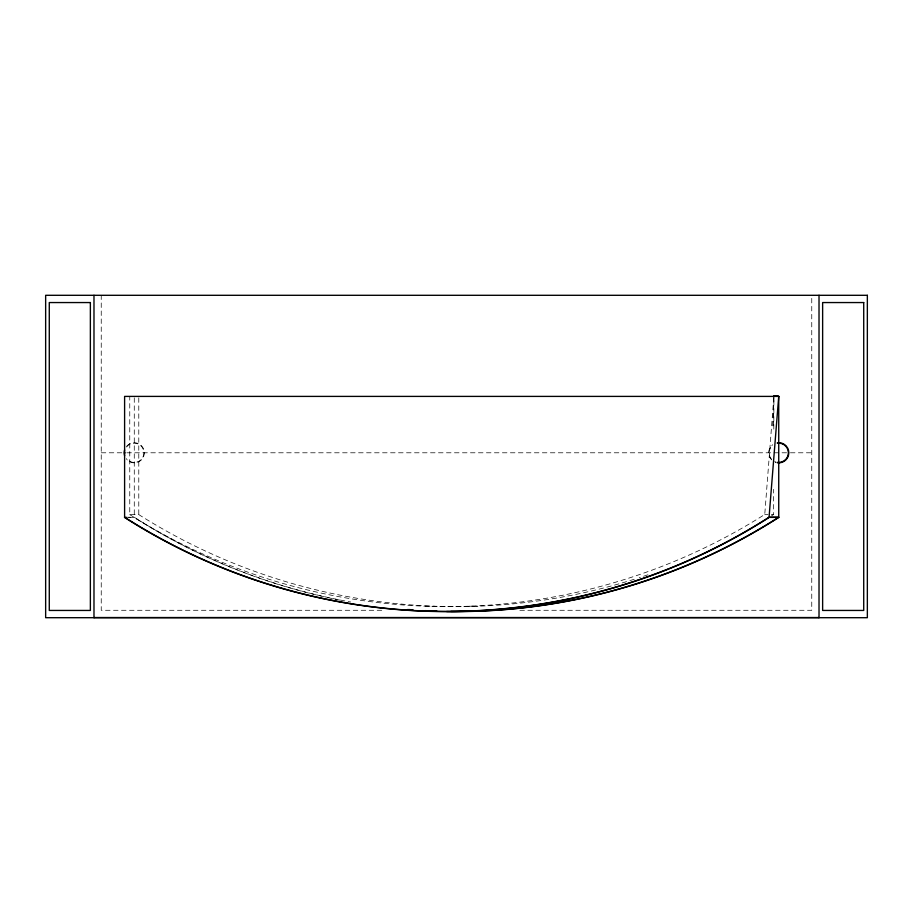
<?xml version="1.0" encoding="UTF-8"?>
<svg xmlns="http://www.w3.org/2000/svg" width="913" height="913" viewBox="0 0 913 913"><rect width="100%" height="100%" fill="white"/><g stroke="black" fill="none" stroke-linecap="round" stroke-linejoin="round"><path stroke-width="0.68" stroke-dasharray="4.57 3.42" d="M771.496 515.891A593.45 593.45 0 0 0 773.573 514.59L773.642 489.311M773.813 429.121L773.904 397.68M773.265 425.903L773.904 396.299M772.718 425.823L773.904 396.208M129.714 514.59A593.45 593.45 0 0 0 764.752 514.464L773.699 398.901M101.24 452.791L125.446 452.791M126.861 452.791L788.98 452.791M790.407 452.791L811.76 452.791M634.227 579.264A593.45 593.45 0 0 1 622.677 582.768A593.416 593.416 0 0 1 138.776 514.59L129.76 514.59L129.76 396.402M125.983 517.237L134.268 517.237A598.266 598.266 0 0 0 350.718 602.009M128.744 517.374L134.177 517.374A598.426 598.426 0 0 0 340.549 600.252M425.435 606.209L434.485 606.209M468.871 606.209L477.876 606.209M381.748 610.283L101.24 610.283L101.24 295.298M519.862 610.283L811.76 610.283L811.76 295.298M764.752 514.464L768.061 514.51M771.371 514.555L773.573 514.59M138.787 397.828L138.787 514.59M134.268 397.828L134.268 517.237M647.933 574.768A593.45 593.45 0 0 1 639.237 577.667M775.902 462.457A10.066 10.066 0 0 1 775.217 462.229M771.611 459.912A10.066 10.066 0 0 1 772.706 444.734M776.016 462.069A9.666 9.666 0 0 1 774.715 461.59M771.428 459.125A9.666 9.666 0 0 1 772.409 445.487M126.656 446.195A10.066 10.066 0 0 1 141.218 445.51A10.066 10.066 0 0 1 141.218 460.084A10.066 10.066 0 0 1 126.656 459.387M126.53 447.005A9.666 9.666 0 0 1 140.762 445.647A9.666 9.666 0 0 1 140.762 459.947A9.666 9.666 0 0 1 126.53 458.588"/><path stroke-width="1.37" d="M778.732 396.402L124.602 396.402L124.602 517.237A598.266 598.266 0 0 0 769.066 517.237L778.732 396.402L773.916 396.025L778.732 396.402L778.732 517.237A598.266 598.266 0 0 1 450.862 611.413M769.066 517.237L778.732 517.237M126.325 517.374L124.51 517.374A598.426 598.426 0 0 0 769.157 517.374L778.823 517.374A598.426 598.426 0 0 1 446.628 611.516M93.982 617.542L819.018 617.542M819.018 295.298L819.018 617.702M93.982 295.298L93.982 617.702M436.768 611.117A598.266 598.266 0 0 1 425.321 610.626M412.836 609.838A598.266 598.266 0 0 1 408.636 609.519M436.768 611.276A598.426 598.426 0 0 1 422.673 610.637M412.824 609.998A598.426 598.426 0 0 1 407.221 609.564M777.305 442.828A10.066 10.066 0 0 1 788.809 452.791A10.066 10.066 0 0 1 777.305 462.765M777.362 443.227A9.666 9.666 0 0 1 788.398 452.791A9.666 9.666 0 0 1 777.362 462.366M124.602 455.633A10.066 10.066 0 0 1 124.602 449.961M124.625 453.487A9.666 9.666 0 0 1 124.625 452.106M867.35 295.298L45.65 295.298L45.65 617.702L867.35 617.702L867.35 295.298M90.364 302.557L49.279 302.557L49.279 610.443L90.364 610.443L90.364 302.557M863.721 302.557L822.636 302.557L822.636 610.443L863.721 610.443L863.721 302.557"/></g></svg>
